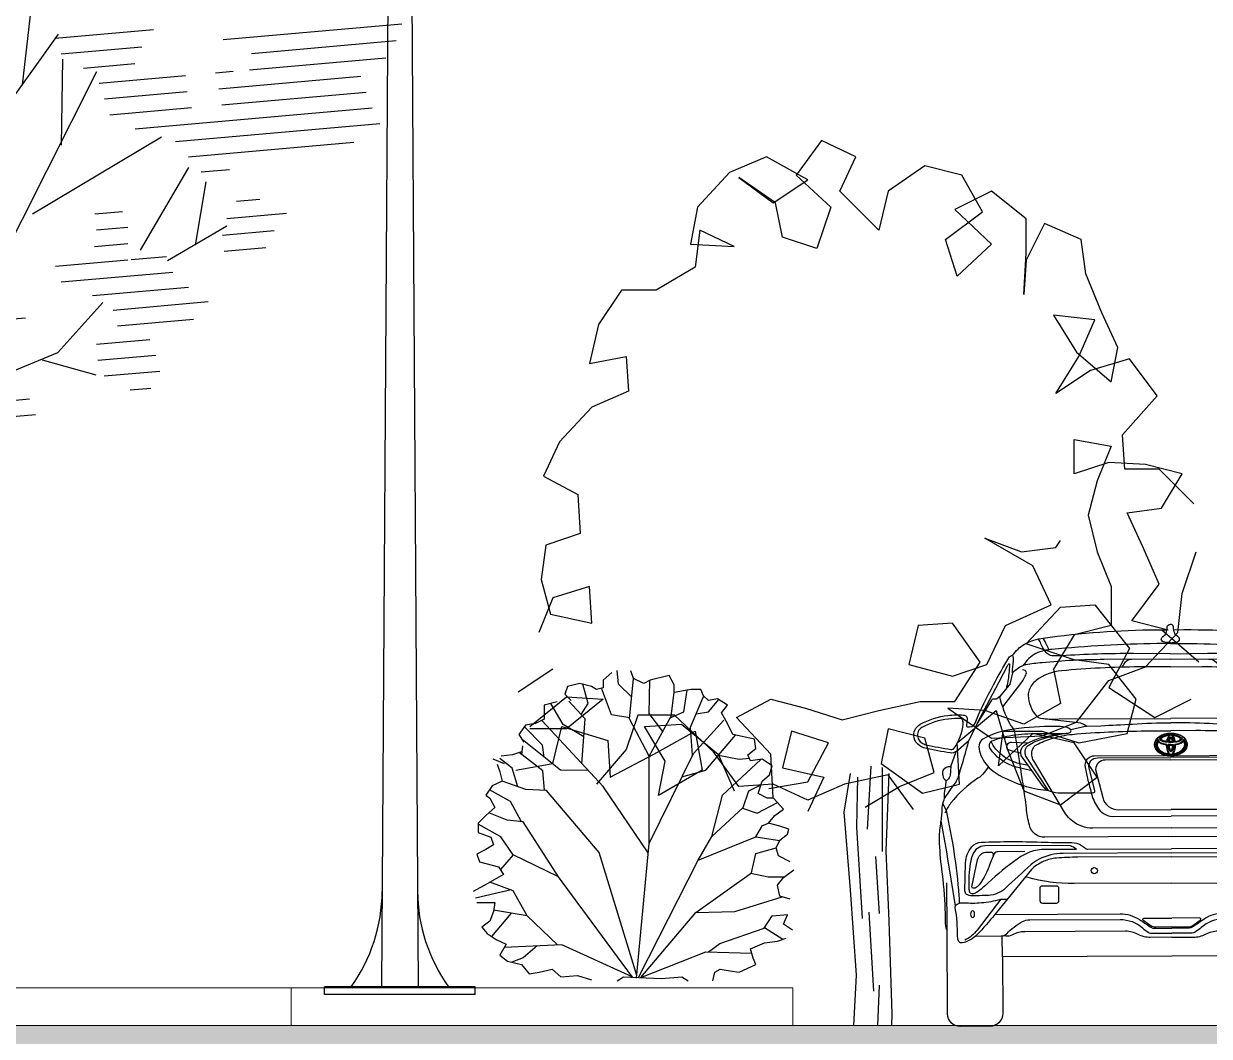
# Model space of a CAD drawing. Header units: millimetres. Extents: x 348 to 2201, y 118 to 1049.
# Drawn here: x 2014.259 to 2018.985, y 316.901 to 320.939 of the extents above; entities that cross this region are included whole.
import ezdxf

# ---------------------------------------------------------------- set-up
doc = ezdxf.new("R2010")
doc.units = ezdxf.units.MM
doc.layers.add('contorno', color=250, linetype='Continuous')
doc.layers.add('trees', color=104, linetype='Continuous')
doc.layers.add('mur vue', color=7, linetype='Continuous', lineweight=13)

# ---------------------------------------------------------------- blocks, each defined once
blk = doc.blocks.new('Vista arvore')
at = {"layer": 'trees', "color": 49, "true_color": 0x594322}
for p, q in [((0.7424, 3.6015), (0.8117, 4.1977)), ((0.5824, 3.3788), (0.8865, 3.8027)), ((0.555, 2.6927), (1.0393, 3.6543)), ((0.7834, 3.086), (1.2974, 3.3931))]:
    blk.add_line(p, q, dxfattribs=at)
at = {"layer": 'trees', "color": 97, "true_color": 0x25742c}
for p, q in [((1.5429, 3.7815), (2.2557, 3.8444)), ((0.8729, 3.7874), (1.2654, 3.822)), ((0.8972, 3.7245), (1.2185, 3.7529)), ((1.6474, 3.6608), (2.1912, 3.7088)), ((1.513, 3.6489), (1.583, 3.6551)), ((1.0486, 3.6079), (1.3932, 3.6383)), ((1.5251, 3.585), (2.0921, 3.635)), ((1.5373, 3.5211), (2.1124, 3.5718)), ((1.0909, 3.4817), (1.4165, 3.5104)), ((1.1922, 3.4256), (2.1365, 3.509)), ((1.4049, 3.3144), (2.0635, 3.3726)), ((1.4555, 3.2539), (1.568, 3.2639)), ((0.4616, 2.3214), (0.7713, 2.3487)), ((0.5251, 2.262), (0.795, 2.2858))]:
    blk.add_line(p, q, dxfattribs=at)
at = {"layer": 'trees', "color": 99, "true_color": 0x1a511e}
for p, q in [((1.656, 3.7265), (2.2322, 3.7774)), ((0.9856, 3.6673), (1.1912, 3.6855)), ((1.3523, 3.3748), (2.1677, 3.4467)), ((1.5963, 3.1364), (1.6887, 3.1445)), ((1.0317, 3.0865), (1.1421, 3.0963)), ((1.5578, 3.068), (1.7952, 3.0889)), ((1.0374, 3.0221), (1.1623, 3.0331)), ((1.5406, 3.0015), (1.7467, 3.0197)), ((1.0301, 2.9564), (1.1629, 2.9682)), ((1.5465, 2.937), (1.7125, 2.9517)), ((0.875, 2.8778), (1.1635, 2.9032)), ((1.1757, 2.9043), (1.3166, 2.9167)), ((0.8972, 2.8147), (1.342, 2.854)), ((1.0225, 2.7608), (1.4042, 2.7945)), ((1.1042, 2.703), (1.4831, 2.7365)), ((-1.482, 2.4748), (0.7556, 2.6723)), ((1.1222, 2.6396), (1.4243, 2.6663)), ((1.0377, 2.5672), (1.25, 2.5859)), ((1.0433, 2.5027), (1.2739, 2.523)), ((1.0692, 2.44), (1.2904, 2.4595)), ((1.1719, 2.3841), (1.255, 2.3914))]:
    blk.add_line(p, q, dxfattribs=at)
at = {"layer": 'trees', "color": 47, "true_color": 0x8d6a35}
for p, q in [((0.8989, 3.3602), (0.9042, 3.7027)), ((1.213, 2.942), (1.4056, 3.2718)), ((1.433, 2.9614), (1.4751, 3.2136)), ((1.3209, 2.9005), (1.557, 3.0389)), ((0.8832, 2.5336), (1.0629, 2.7335)), ((0.6393, 2.4322), (0.8832, 2.5336)), ((0.8215, 2.5037), (1.0351, 2.4449))]:
    blk.add_line(p, q, dxfattribs=at)
at = {"layer": 'trees', "color": 84, "true_color": 0x2aaf18}
blk.add_line((1.0697, 3.5448), (1.3989, 3.5739), dxfattribs=at)
blk = doc.blocks.new('INluminação')
at = {"linetype": 'ByBlock'}
for p, q in [((0.2589, 4.9538), (0.2278, 0.0309)), ((0.3424, 4.9538), (0.3734, 0.0309)), ((0, 0), (0, 0.0309)), ((0.6012, 0.0309), (0, 0.0309)), ((0.6012, 0), (0, 0)), ((0.6012, 0), (0.6012, 0.0309))]:
    blk.add_line(p, q, dxfattribs=at)
for centre, start, end in [((-0.4277, 0.4152), 324.2632, 359.6317), ((1.0289, 0.4152), 180.3683, 215.7368)]:
    blk.add_arc(centre, 0.6579, start, end, dxfattribs=at)
blk = doc.blocks.new('t-1')
at = {"color": 0}
for points in [[(-17.2, -45.8), (-15.6, -44.4)], [(-16.4, -32.1), (-15, -34.8)], [(0, -44.7), (-10.2, -44.7)], [(-7.5, -46.9), (-10.2, -44.7)], [(-6.9, -32.9), (-9.8, -35.2)], [(0, -44.7), (10.2, -44.7)], [(6.9, -32.9), (9.8, -35.2)], [(7.5, -46.9), (10.2, -44.7)], [(16.4, -32.1), (15, -34.8)], [(17.2, -45.8), (15.6, -44.4)]]:
    blk.add_lwpolyline(points, dxfattribs=at)
for centre, radius, start, end in [((-40.5, -25.8), 9.96, 174.0295, 201.139), ((-0.2, -81.4), 76.6, 56.5137, 121.8537), ((-2.4, -73.3), 65.7, 93.5865, 121.7701), ((0.4, -17.9), 12.3, 91.8228, 124.2463), ((-0.4, -17.9), 12.3, 55.7537, 88.1772), ((2.4, -73.3), 65.7, 58.2299, 86.4135), ((40.5, -25.8), 9.96, 338.861, 5.9705), ((0, -70.2), 13, 240.0829, 299.9171)]:
    blk.add_arc(centre, radius, start, end, dxfattribs=at)
blk.add_ellipse((0, -44.7), major_axis=(-64.7, 0), ratio=0.69025, dxfattribs=at)
for centre, major_axis, ratio, start_param, end_param in [((0, -44.7), (58.2, 0), 0.684036, 2.616787, 6.807991), ((0, -44.7), (54.6, 0), 0.679783, 8.999413, 10.876174), ((0, -24.3), (-50.4, 0), 0.417931, 6.302002, 7.54017), ((0, -26.1), (-50.4, 0), 0.417931, 6.440848, 7.505009), ((0, -21.8), (-44.2, 0), 0.310977, 5.876955, 7.507062), ((0, -44.7), (0, 39.8), 0.432862, 1.599883, 2.754453), ((0, -44.7), (0, 39.8), 0.432862, 0.38714, 1.249954), ((0, -44.7), (0, 38.6), 0.402847, 7.845757, 11.003798), ((0, -44.7), (0, 38.6), 0.402847, 4.972412, 7.593958), ((0, -43.4), (0, 28.1), 0.363064, 7.898575, 10.95098), ((0, -43.4), (0, 28.1), 0.363064, 5.007946, 7.558424), ((0, -21.8), (-44.2, 0), 0.310977, 1.347953, 1.79364), ((0, -43.2), (0, 24.7), 0.308126, 8.004807, 10.844749), ((0, -26.1), (-50.4, 0), 0.417931, 7.704338, 8.003626), ((0, -43.2), (0, 24.7), 0.308126, 5.140053, 7.426318), ((0, -21.8), (-40, 0), 0.282166, 7.680241, 8.027722), ((0, -44.7), (0, 39.8), 0.432862, 5.033232, 5.896045), ((0, -44.7), (54.6, 0), 0.679783, 4.83179, 6.70855), ((0, -44.7), (0, 39.8), 0.432862, 3.528733, 4.683302), ((0, -21.8), (-44.2, 0), 0.310977, 1.917716, 3.45625), ((0, -24.3), (-50.4, 0), 0.417931, 8.167793, 9.405961), ((0, -21.8), (-40, 0), 0.282166, 8.275298, 9.816449), ((0, -26.1), (-50.4, 0), 0.417931, 8.202954, 9.267115)]:
    blk.add_ellipse(centre, major_axis=major_axis, ratio=ratio, start_param=start_param, end_param=end_param, dxfattribs=at)
at = {"color": 0, "extrusion": (0, 0, -1)}
blk.add_ellipse((0, -21.8), major_axis=(40, 0), ratio=0.282166, start_param=8.275298, end_param=9.816449, dxfattribs=at)
blk = doc.blocks.new('Toyota ch-r_back_dwgmodels.com')
at = {"color": 0}
for points in [[(441.1, 274.2), (0, 274.2), (0, 274.2), (0, 274.2), (-670.5, 274.2), (-670.5, 50, -0.414214), (-720.5, 0), (-838.5, 0, -0.414214), (-888.5, 50), (-888.5, 380.4, -0.102474), (-895.4, 417.7, 0.013685), (-895.5, 462.7, 0.024051), (-908.3, 622.4, -0.0272), (-916.8, 738.9, -0.0483), (-911.9, 801.4, 0.011425), (-908, 827.1, 0.030208), (-906.2, 853.9, -0.089596), (-898.2, 896.3, 0.111855), (-896.4, 908.3, -0.083761), (-893.8, 938.4, 0.054112), (-889.8, 966, 0.21598), (-894.1, 976.6, -0.142816), (-900.5, 987.6, -0.090846), (-901.8, 1007.6, -0.227033), (-890.9, 1024.9, -0.148416), (-876.7, 1028.8), (-871.1, 1028.6), (-849.5, 1087.9, -0.202001), (-871.9, 1082.2, -0.02169), (-972, 1101.4, -0.090111), (-993.4, 1110.8, -0.191692), (-1015.3, 1142.8, -0.335751), (-990.9, 1196.4, -0.095704), (-881.2, 1230.9, -0.049343), (-819.3, 1231.8, -0.429644), (-804.6, 1213.6), (-807.5, 1192.6, 0.520441), (-805.4, 1185.8, 0.386175), (-774.2, 1200, -0.023413), (-700.2, 1351.4, -0.012136), (-638.9, 1457.1, -0.180919), (-624.5, 1468.4, 0.168829), (-618.9, 1472.6, -0.071234), (-596.2, 1497.5, -0.104865), (-539.8, 1526.9, -0.033459), (-503.2, 1534.5, -0.034486), (-53.6, 1565.5), (-14, 1565.5)], [(0, 1514.1), (0, 1514.1, -0.057724), (-28.5, 1517.4, -0.53508), (-34.3, 1533.1, -0.09646), (-23, 1543.7, 0.18714), (-17.4, 1551.2, 0.033268), (-12.1, 1576.9, -0.411502), (0, 1586.2, -4.829672)], [(0, 1514.1), (0, 1514.1, 0.057724), (28.5, 1517.4, 0.53508), (34.3, 1533.1, 0.09646), (23, 1543.7, -0.18714), (17.4, 1551.2, -0.033268), (12.1, 1576.9, 0.411502), (0, 1586.2, 4.829672)], [(14, 1565.5), (53.6, 1565.5, -0.034486), (503.2, 1534.5, -0.033459), (539.8, 1526.9, -0.104865), (596.2, 1497.5, -0.071234), (618.9, 1472.6, 0.168829), (624.5, 1468.4, -0.180919), (638.9, 1457.1, -0.012136), (700.2, 1351.4, -0.023413), (774.2, 1200, 0.386175), (805.4, 1185.8, 0.520441), (807.5, 1192.6), (804.6, 1213.6, -0.429644), (819.3, 1231.8, -0.049343), (881.2, 1230.9, -0.095704), (990.9, 1196.4, -0.335751), (1015.3, 1142.8, -0.191692), (993.4, 1110.8, -0.090111), (972, 1101.4, -0.02169), (871.9, 1082.2, -0.202001), (849.5, 1087.9), (871.1, 1028.6), (876.7, 1028.8, -0.148416), (890.9, 1024.9, -0.227033), (901.8, 1007.6, -0.090846), (900.5, 987.6, -0.142816), (894.1, 976.6, 0.21598), (889.8, 966, 0.054112), (893.8, 938.4, -0.083761), (896.4, 908.3, 0.111855), (898.2, 896.3, -0.089596), (906.2, 853.9, 0.030208), (908, 827.1, 0.011425), (911.9, 801.4, -0.0483), (916.8, 738.9, -0.0272), (908.3, 622.4, 0.024051), (895.5, 462.7, 0.013685), (895.4, 417.7, -0.102474), (888.5, 380.4), (888.5, 50, -0.414214), (838.5, 0), (720.5, 0, -0.414214), (670.5, 50), (670.5, 274.2), (571.7, 274.2)], [(0, 1511.1), (-53.6, 1510.6, 0.020313), (-469.1, 1489.9, 0.017514), (-490.8, 1487.2, 0.060595), (-523.9, 1477.6, 0.143948), (-577, 1433.9, -0.113212), (-585.6, 1425.9, 0.043357), (-625.2, 1398.3)], [(0, 1469.8), (-146.1, 1471.5, 0.019115), (-430.8, 1464.1, -0.044065), (-469.2, 1465, -0.176369), (-487.5, 1474.1, -0.097222), (-511.8, 1512.3, 0.051914), (-521.6, 1531.3, 7.70524)], [(-480, 1488.7), (-488.9, 1507.4, 0.022337), (-503.2, 1534.5, 1.716301)], [(0, 1469.8), (146.1, 1471.5, -0.019115), (430.8, 1464.1, 0.044065), (469.2, 1465, 0.176369), (487.5, 1474.1, 0.097222), (511.8, 1512.3, -0.051914), (521.6, 1531.3, -7.70524)], [(0, 1511.1), (53.6, 1510.6, -0.020313), (469.1, 1489.9, -0.017514), (490.8, 1487.2, -0.060595), (523.9, 1477.6, -0.143948), (577, 1433.9, 0.113212), (585.6, 1425.9, -0.043357), (625.2, 1398.3)], [(480, 1488.7), (488.9, 1507.4, -0.022337), (503.2, 1534.5, -1.716301)], [(-625.2, 1398.3), (-625.2, 1398.3, -0.082793), (-625.2, 1398.3, -0.030268), (-620.7, 1444.1, 0.128298), (-624.5, 1468.4, 4.807316)], [(625.2, 1398.3), (625.2, 1398.3, 0.082793), (625.2, 1398.3, 0.030268), (620.7, 1444.1, -0.128298), (624.5, 1468.4, -4.807316)], [(-765, 1200.3), (-677.8, 1362.7), (-643.3, 1428.3, -0.10857), (-638.9, 1433.5, -0.640649), (-636.5, 1432.3, -0.01119), (-639.4, 1394.7, -0.041627), (-650.3, 1335.4, -0.764993)], [(-664.5, 1263.5), (-592.6, 1355.4, 0.074419), (-570.6, 1394.3, 0.362458), (-574.8, 1406.5, 0.150677), (-584.8, 1409, -0.071555)], [(0, 1448.5), (-262.3, 1448.5, 0.022462), (-507.8, 1437.5, 0.01668), (-572.7, 1429.4, 0.053857), (-585.6, 1425.9, 4.059231)], [(0, 1418.7), (0, 1418.7), (-124.4, 1418.7, 0.022257), (-431.1, 1405.1, 0.137959), (-531.6, 1366.9, 0.141001), (-559, 1331, 0.100445), (-563, 1308.4, 0.163547), (-534.1, 1229.7, 0.185156), (-514.7, 1218.4, 0.055537), (-441.9, 1214.6), (0, 1214.6)], [(-152.2, 1448.5), (-164.2, 1446.7, 0.183637), (-184.1, 1431, -0.027959), (-192.6, 1418, 0.40818)], [(0, 1448.5), (262.3, 1448.5, -0.022462), (507.8, 1437.5, -0.01668), (572.7, 1429.4, -0.053857), (585.6, 1425.9, -4.059231)], [(0, 1418.7), (0, 1418.7), (124.4, 1418.7, -0.022257), (431.1, 1405.1, -0.137959), (531.6, 1366.9, -0.141001), (559, 1331, -0.100445), (563, 1308.4, -0.163547), (534.1, 1229.7, -0.185156), (514.7, 1218.4, -0.055537), (441.9, 1214.6), (0, 1214.6)], [(152.2, 1448.5), (164.2, 1446.7, -0.183637), (184.1, 1431, 0.027959), (192.6, 1418, -0.40818)], [(664.5, 1263.5), (592.6, 1355.4, -0.074419), (570.6, 1394.3, -0.362458), (574.8, 1406.5, -0.150677), (584.8, 1409, 0.071555)], [(765, 1200.3), (677.8, 1362.7), (643.3, 1428.3, 0.10857), (638.9, 1433.5, 0.640649), (636.5, 1432.3, 0.01119), (639.4, 1394.7, 0.041627), (650.3, 1335.4, 0.764993)], [(-676.1, 1304.9), (-687, 1295, -0.27772), (-693.2, 1293.7, 0.174255), (-703.7, 1293.7, 0.176963), (-707.9, 1290.2), (-739.4, 1241.1), (-765, 1200.3)], [(0, 746.8), (-500.5, 746.8, -0.347315), (-561.4, 794.9, -0.032533), (-572.9, 862.4, 0.010444), (-584.1, 951.8, 0.004559), (-585.1, 958.5, -0.003387), (-587.1, 971, 0.001211), (-616.7, 1163.4, 0.143847), (-624.4, 1179.8, -0.061586), (-636.4, 1197.2, -0.063511), (-676.1, 1304.9, 2.617598)], [(0, 746.8), (500.5, 746.8, 0.347315), (561.4, 794.9, 0.032533), (572.9, 862.4, -0.010444), (584.1, 951.8, -0.004559), (585.1, 958.5, 0.003387), (587.1, 971, -0.001211), (616.7, 1163.4, -0.143847), (624.4, 1179.8, 0.061586), (636.4, 1197.2, 0.063511), (676.1, 1304.9, -2.617598)], [(676.1, 1304.9), (687, 1295, 0.27772), (693.2, 1293.7, -0.174255), (703.7, 1293.7, -0.176963), (707.9, 1290.2), (739.4, 1241.1), (765, 1200.3)], [(-549.4, 1010), (-599.9, 1021.8, -0.034673), (-624.6, 1028.8, -0.155395), (-713.9, 1097.2, -0.489996), (-703.3, 1131.1, -0.059965), (-615, 1152.4, -0.030897), (-515, 1157.9), (-428.9, 1157.4, 0.073621), (-399.4, 1160.4, 0.540013), (-395.9, 1170.7, 0.193534), (-416.1, 1182.4, 0.045057), (-458.3, 1184.8, 0.037961), (-621, 1175.2, 0.028891), (-621, 1175.2, 0.103161), (-743.1, 1136.4, 0.215532), (-758.1, 1113.9, 0.12873), (-754.9, 1080.2, 0.061591), (-737.3, 1045.6, 0.121255), (-679.3, 993.2, 0.041346), (-584.1, 951.8, 0.061957), (-493, 932.9, -0.071556), (-478, 929.5, 0.091809), (-436, 921.7), (-316.3, 921.7)], [(-514.7, 1218.4), (-365.8, 1200.1, -0.146243), (-332, 1185.3), (-277, 1187.2, 0.005763), (-151.3, 1193.1, -0.015258), (0, 1197.2, -663.357857)], [(514.7, 1218.4), (365.8, 1200.1, 0.146243), (332, 1185.3), (277, 1187.2, -0.005763), (151.3, 1193.1, 0.015258), (0, 1197.2, 663.357857)], [(549.4, 1010), (599.9, 1021.8, 0.034673), (624.6, 1028.8, 0.155395), (713.9, 1097.2, 0.489996), (703.3, 1131.1, 0.059965), (615, 1152.4, 0.030897), (515, 1157.9), (428.9, 1157.4, -0.073621), (399.4, 1160.4, -0.540013), (395.9, 1170.7, -0.193534), (416.1, 1182.4, -0.045057), (458.3, 1184.8, -0.037961), (621, 1175.2, -0.028891), (621, 1175.2, -0.103161), (743.1, 1136.4, -0.215532), (758.1, 1113.9, -0.12873), (754.9, 1080.2, -0.061591), (737.3, 1045.6, -0.121255), (679.3, 993.2, -0.041346), (584.1, 951.8, -0.061957), (493, 932.9, 0.071556), (478, 929.5, -0.091809), (436, 921.7), (316.3, 921.7)], [(-896.6, 902.2), (-858.6, 955.4, 0.082311), (-836.8, 999.8, 0.00358), (-798.4, 1130.5, 0.942361)], [(-563.5, 1030.5), (-596.3, 1038.1, -0.034921), (-618.9, 1044.6, -0.155395), (-700.1, 1106.8, -0.094176), (-710, 1127.2)], [(-493, 932.9), (-510.5, 953.6), (-566, 1034.1), (-587.2, 1062.2, -0.299121), (-589.7, 1099.7, -0.138174), (-573.3, 1115.9, -0.069552), (-501.8, 1143.4, -0.031368), (-417.9, 1157.5, -7.016006)], [(-485.4, 931.7), (-569.1, 1060.2, -0.096983), (-576.2, 1077.6, -0.279022), (-564.3, 1109.8, -0.076645), (-537.3, 1125.3, -0.043117), (-431.2, 1156, -0.043117)], [(0, 781.7), (0, 781.7), (-310.5, 781.7, -0.175688), (-392.1, 811.3, -0.069718), (-417.6, 839.5), (-542.8, 1049.1, -0.236304), (-546.3, 1096.4, -0.176904), (-531.5, 1112.6, -0.044379), (-471.1, 1137.6, -0.055261), (-390.5, 1153.3, -0.020072), (-99.2, 1165.6), (0, 1165.6)], [(0, 781.7), (0, 781.7), (310.5, 781.7, 0.175688), (392.1, 811.3, 0.069718), (417.6, 839.5), (542.8, 1049.1, 0.236304), (546.3, 1096.4, 0.176904), (531.5, 1112.6, 0.044379), (471.1, 1137.6, 0.055261), (390.5, 1153.3, 0.020072), (99.2, 1165.6), (0, 1165.6)], [(493, 932.9), (510.5, 953.6), (566, 1034.1), (587.2, 1062.2, 0.299121), (589.7, 1099.7, 0.138174), (573.3, 1115.9, 0.069552), (501.8, 1143.4, 0.031368), (417.9, 1157.5, 7.016006)], [(485.4, 931.7), (569.1, 1060.2, 0.096983), (576.2, 1077.6, 0.279022), (564.3, 1109.8, 0.076645), (537.3, 1125.3, 0.043117), (431.2, 1156, 0.043117)], [(563.5, 1030.5), (596.3, 1038.1, 0.034921), (618.9, 1044.6, 0.155395), (700.1, 1106.8, 0.094176), (710, 1127.2)], [(896.6, 902.2), (858.6, 955.4, -0.082311), (836.8, 999.8, -0.00358), (798.4, 1130.5, -0.942361)], [(-566.2, 1119.8), (-630.2, 1122.5, 0.296134), (-649, 1111.4, 0.303856), (-647.3, 1097.9, 0.14084), (-639.3, 1092.8, 0.01543), (-594, 1080.6, -3.910626)], [(566.2, 1119.8), (630.2, 1122.5, -0.296134), (649, 1111.4, -0.303856), (647.3, 1097.9, -0.14084), (639.3, 1092.8, -0.01543), (594, 1080.6, 3.910626)], [(0, 1067), (0, 1067), (-304, 1067, 0.477665), (-340, 1022.5, 0.00941), (-316.3, 921.7, 0.077109), (-291.9, 864.5, 0.228003), (-234.3, 827.9), (0, 827.9)], [(-316.3, 921.7), (-306.4, 922.7, 0.513782), (-301.7, 930.8), (-323.6, 1019.5, -0.499884), (-290.6, 1059.8), (0, 1059.8)], [(0, 1050.8), (-260.2, 1050.8, 0.407306), (-298.2, 1013.7), (-270.8, 903, 0.34289), (-208.2, 853.7), (0, 853.7)], [(0, 1067), (0, 1067), (304, 1067, -0.477665), (340, 1022.5, -0.00941), (316.3, 921.7, -0.077109), (291.9, 864.5, -0.228003), (234.3, 827.9), (0, 827.9)], [(316.3, 921.7), (306.4, 922.7, -0.513782), (301.7, 930.8), (323.6, 1019.5, 0.499884), (290.6, 1059.8), (0, 1059.8)], [(0, 1050.8), (260.2, 1050.8, -0.407306), (298.2, 1013.7), (270.8, 903, -0.34289), (208.2, 853.7), (0, 853.7)], [(-722.3, 1026.7), (-739.1, 1004.2, -0.089619), (-763.5, 981.5, 0.081774), (-871, 884.6, 0.070747), (-894.7, 844.5, -0.316193)], [(-871.1, 1028.6), (-871.7, 1013.2, -0.020521), (-872.8, 999.3, -0.118329), (-880.2, 979.6, -0.170608), (-890.8, 971.8, 6.590327)], [(722.3, 1026.7), (739.1, 1004.2, 0.089619), (763.5, 981.5, -0.081774), (871, 884.6, -0.070747), (894.7, 844.5, 0.316193)], [(871.1, 1028.6), (871.7, 1013.2, 0.020521), (872.8, 999.3, 0.118329), (880.2, 979.6, 0.170608), (890.8, 971.8, -6.590327)], [(-902.6, 882.2), (-889.9, 855.1), (-889.9, 855.1, -0.014385), (-860.5, 692.3, -0.019904), (-841.2, 517.2, -0.035052), (-841.2, 485.4, -0.932271)], [(902.6, 882.2), (889.9, 855.1), (889.9, 855.1, 0.014385), (860.5, 692.3, 0.019904), (841.2, 517.2, 0.035052), (841.2, 485.4, 0.932271)], [(-854.5, 477.8), (-880.3, 639.4, 0.00442), (-909.8, 814.3, 2.726666)], [(854.5, 477.8), (880.3, 639.4, -0.00442), (909.8, 814.3, -2.726666)], [(0, 682.6), (-428.7, 682.6, 0.116472), (-523.5, 660.2, 0.066516), (-555.7, 638.4, 0.004448), (-657, 546.1, -0.177062), (-724.1, 518.1, -0.01696), (-796.1, 517.2, -0.162474), (-810.9, 522.5, -0.234412), (-817.3, 535.9), (-814.2, 646.8, -0.173466), (-789.6, 710.1, -0.2082), (-751.2, 728.5, -0.018928), (-515.4, 727.9, 0.012566), (-402.9, 726.1, -0.193976), (-336.5, 700.1, 0.262151), (-330, 698.5), (0, 698.5)], [(-737.6, 714.4, 0.294334), (-785.9, 679.7, 0.053286), (-795.5, 644.7, 0.04828), (-801.8, 547.5, 0.063805), (-799.2, 531.2, 0.159631), (-788.7, 524.7, 25.38049)], [(-375.7, 698.4), (-382.5, 703.6, 0.104152), (-405.1, 714.4), (-737.6, 714.4)], [(0, 682.6), (428.7, 682.6, -0.116472), (523.5, 660.2, -0.066516), (555.7, 638.4, -0.004448), (657, 546.1, 0.177062), (724.1, 518.1, 0.01696), (796.1, 517.2, 0.162474), (810.9, 522.5, 0.234412), (817.3, 535.9), (814.2, 646.8, 0.173466), (789.6, 710.1, 0.2082), (751.2, 728.5, 0.018928), (515.4, 727.9, -0.012566), (402.9, 726.1, 0.193976), (336.5, 700.1, -0.262151), (330, 698.5), (0, 698.5)], [(375.7, 698.4), (382.5, 703.6, -0.104152), (405.1, 714.4), (737.6, 714.4)], [(737.6, 714.4, -0.294334), (785.9, 679.7, -0.053286), (795.5, 644.7, -0.04828), (801.8, 547.5, -0.063805), (799.2, 531.2, -0.159631), (788.7, 524.7, -25.38049)], [(0, 667.1), (-370, 667.1, 0.019149), (-454.2, 663.9, 0.078576), (-505.2, 651.8, 0.050528), (-533.2, 636.7, 0.055841), (-553.5, 619.5), (-699.5, 442.6, -0.018068), (-770, 363, -0.154521), (-829.7, 330.3, -0.337321), (-842.7, 336.7, -0.119242), (-847.2, 355.9, 0.042743), (-855.8, 469.3, -0.32526), (-848.5, 483.9, -0.139413), (-820.9, 489.4, 0.039932), (-752.2, 489.4, 0.044858), (-676.2, 502.4, -13.264661)], [(-579.9, 690.5), (-686.6, 690.5, 0.276018), (-700.5, 682.2, 0.042269), (-716.4, 645.5, -0.078847), (-761.4, 559.5, -0.144934), (-777.4, 547.4, -0.181917), (-787, 547.5, -0.311512), (-789.7, 551.5), (-766.9, 658.3, -0.196801), (-749.3, 684.1, -0.164131), (-730.1, 689.1), (-710.8, 689.1, -0.335057), (-705.9, 685.4, -0.161589), (-706.3, 675.4, -0.293076)], [(-375.7, 698.4), (-505.2, 698.4, 0.107113), (-569.2, 684.6, 0.047853), (-610.4, 660.8, 0.032683), (-724.7, 567.8, -0.031975), (-771.1, 529.8, -0.170679), (-788.7, 524.7, 5.669223)], [(0, 667.1), (370, 667.1, -0.019149), (454.2, 663.9, -0.078576), (505.2, 651.8, -0.050528), (533.2, 636.7, -0.055841), (553.5, 619.5), (699.5, 442.6, 0.018068), (770, 363, 0.154521), (829.7, 330.3, 0.337321), (842.7, 336.7, 0.119242), (847.2, 355.9, -0.042743), (855.8, 469.3, 0.32526), (848.5, 483.9, 0.139413), (820.9, 489.4, -0.039932), (752.2, 489.4, -0.044858), (676.2, 502.4, 13.264661)], [(375.7, 698.4), (505.2, 698.4, -0.107113), (569.2, 684.6, -0.047853), (610.4, 660.8, -0.032683), (724.7, 567.8, 0.031975), (771.1, 529.8, 0.170679), (788.7, 524.7, -5.669223)], [(579.9, 690.5), (686.6, 690.5, -0.276018), (700.5, 682.2, -0.042269), (716.4, 645.5, 0.078847), (761.4, 559.5, 0.144934), (777.4, 547.4, 0.181917), (787, 547.5, 0.311512), (789.7, 551.5), (766.9, 658.3, 0.196801), (749.3, 684.1, 0.164131), (730.1, 689.1), (710.8, 689.1, 0.335057), (705.9, 685.4, 0.161589), (706.3, 675.4, 0.293076)], [(0, 562.9), (0, 562.9), (-385.8, 562.9, -0.070062), (-571.9, 589.2, 0.78172)], [(0, 562.9), (0, 562.9), (385.8, 562.9, 0.070062), (571.9, 589.2, -0.78172)], [(-511.4, 553.7, 0.414214), (-521.4, 543.7), (-521.4, 496.2, 0.414214), (-511.4, 486.2), (-455.7, 486.2, 0.414214), (-445.7, 496.2), (-445.7, 543.7)], [(-445.7, 543.7, 0.414214), (-455.7, 553.7), (-511.4, 553.7)], [(445.7, 543.7, -0.414214), (455.7, 553.7), (511.4, 553.7)], [(511.4, 553.7, -0.414214), (521.4, 543.7), (521.4, 496.2, -0.414214), (511.4, 486.2), (455.7, 486.2, -0.414214), (445.7, 496.2), (445.7, 543.7)], [(-676.2, 502.4), (-769.4, 381, -0.124932), (-819, 341.9, -0.21265)], [(676.2, 502.4), (769.4, 381, 0.124932), (819, 341.9, 0.21265)], [(-699.5, 442.6), (-204.4, 442.6, -0.146164), (-127.7, 419.6, -0.012302), (-86, 390.8, 0.188734), (-62.3, 384.6), (0, 384.6)], [(0, 389.6), (-62.6, 389.6, -0.191263), (-83.1, 394.9, 0.008637), (-112.3, 415.4, -0.739268), (-109.5, 424.6), (0, 424.6)], [(699.5, 442.6), (204.4, 442.6, 0.146164), (127.7, 419.6, 0.012302), (86, 390.8, -0.188734), (62.3, 384.6), (0, 384.6)], [(0, 389.6), (62.6, 389.6, 0.191263), (83.1, 394.9, -0.008637), (112.3, 415.4, 0.739268), (109.5, 424.6), (0, 424.6)], [(-775.7, 357.5), (-775.7, 357.5), (-673.3, 357.5, 0.202783), (-652.9, 366.1, -0.074224), (-590.7, 413.6, -0.143912), (-561.4, 420.1), (-204.4, 420.1, -0.184513), (-115.7, 386.2, 0.039147), (-93.5, 369.3, 0.16111), (-75.8, 364.7), (0, 364.7)], [(775.7, 357.5), (775.7, 357.5), (673.3, 357.5, -0.202783), (652.9, 366.1, 0.074224), (590.7, 413.6, 0.143912), (561.4, 420.1), (204.4, 420.1, 0.184513), (115.7, 386.2, -0.039147), (93.5, 369.3, -0.16111), (75.8, 364.7), (0, 364.7)], [(0, 348.5), (0, 348.5), (-85.4, 348.5, -0.121394), (-133.3, 360.3, 0.109759), (-182.6, 373.6), (-581.2, 373.6, 0.125149), (-630.5, 361.1, -0.15182), (-656.3, 355.9), (-673.3, 357.5)], [(0, 348.5), (0, 348.5), (85.4, 348.5, 0.121394), (133.3, 360.3, -0.109759), (182.6, 373.6), (581.2, 373.6, -0.125149), (630.5, 361.1, 0.15182), (656.3, 355.9), (673.3, 357.5)]]:
    blk.add_lwpolyline(points, format="xyb", dxfattribs=at)
for points in [[(-625.2, 1398.3), (-635.1, 1353.3), (-676.1, 1304.9)], [(625.2, 1398.3), (635.1, 1353.3), (676.1, 1304.9)], [(-765, 1200.3), (-798.4, 1130.5)], [(-332, 1185.3), (-395.9, 1170.7)], [(332, 1185.3), (395.9, 1170.7)], [(765, 1200.3), (798.4, 1130.5)], [(-849.5, 1087.9), (-798.4, 1130.5)], [(849.5, 1087.9), (798.4, 1130.5)], [(-888.5, 380.4), (-888.5, 568.9)], [(888.5, 380.4), (888.5, 568.9)], [(-676.2, 502.4), (-650.1, 502.4)], [(676.2, 502.4), (650.1, 502.4)], [(-670.5, 274.2), (-670.5, 357.2)], [(478.8, 333.7), (478.8, 294.4)], [(533.9, 333.7), (533.9, 294.4)], [(670.5, 274.2), (670.5, 357.2)]]:
    blk.add_lwpolyline(points, dxfattribs=at)
for points in [[(-858.3, 1099.4, 0.139771), (-821.4, 1197, 0.091692), (-822.6, 1211.1, 0.294582), (-830.3, 1218.1, 0.041078), (-879.5, 1216.5, 0.095704), (-984, 1183.7, 0.335751), (-1001.2, 1146, 0.191692), (-985.4, 1122.8, 0.090111), (-968.7, 1115.5, 0.02169), (-869.8, 1096.4, 0.202001), (-858.3, 1099.4)], [(858.3, 1099.4, -0.139771), (821.4, 1197, -0.091692), (822.6, 1211.1, -0.294582), (830.3, 1218.1, -0.041078), (879.5, 1216.5, -0.095704), (984, 1183.7, -0.335751), (1001.2, 1146, -0.191692), (985.4, 1122.8, -0.090111), (968.7, 1115.5, -0.02169), (869.8, 1096.4, -0.202001), (858.3, 1099.4)]]:
    blk.add_lwpolyline(points, format="xyb", close=True, dxfattribs=at)
for centre in [(-305.5, 614), (305.5, 614)]:
    blk.add_circle(centre, 12.5, dxfattribs=at)
at = {"color": 0, "extrusion": (0, 0, -1)}
blk.add_ellipse((-787.5, 443.9), major_axis=(0, 13), ratio=0.611321, dxfattribs=at)
at = {"color": 0}
for centre, major_axis, ratio in [((787.5, 443.9), (0, 13), 0.611321), ((506.4, 316.5), (118.3, 0), 0.429268), ((506.4, 294.4), (-27.5, 0), 0.542075)]:
    blk.add_ellipse(centre, major_axis=major_axis, ratio=ratio, dxfattribs=at)
blk.add_ellipse((506.4, 333.7), major_axis=(-27.5, 0), ratio=0.542075, start_param=3.141593, end_param=6.283185, dxfattribs=at)
blk.add_blockref('t-1', (0, 1155.5), dxfattribs=at)
at = {"color": 0, "xscale": -1}
blk.add_blockref('t-1', (0, 1155.5), dxfattribs=at)

msp = doc.modelspace()

# ---------------------------------------------------------------- hatches: boundary and pattern name
at = {"layer": 'mur vue', "true_color": 0x3c2c25}
h = msp.add_hatch(dxfattribs=at)
h.set_pattern_fill('EARTH', color=29, scale=0.1, angle=18.0374)
h.set_pattern_definition([(3e-15, (1111.7737, 337.71354), (0.635, 0.635), [0.635, -0.635]), (3e-15, (1111.7737, 337.95166), (0.635, 0.635), [0.635, -0.635]), (3e-15, (1111.7737, 338.1898), (0.635, 0.635), [0.635, -0.635]), (90, (1111.8531, 338.26916), (-0.635, 0.635), [0.635, -0.635]), (90, (1112.0912, 338.26916), (-0.635, 0.635), [0.635, -0.635]), (90, (1112.3293, 338.26916), (-0.635, 0.635), [0.635, -0.635])])
h.paths.add_polyline_path([(2043.7021, 316.944), (2001.1192, 316.944), (2001.1192, 313.4964), (2043.7021, 313.4964)])

# ---------------------------------------------------------------- linework, layer by layer
at = {"layer": 'mur vue'}
for p, q in [((2015.3251, 317.094), (2015.3251, 316.944)), ((2017.3251, 317.094), (2017.3251, 316.944)), ((2043.7021, 316.944), (2001.1192, 316.944))]:
    msp.add_line(p, q, dxfattribs=at)
msp.add_lwpolyline([(2020.3251, 317.094), (2043.7021, 317.094), (2043.7021, 313.4964), (2001.1192, 313.4964), (2001.1192, 317.094), (2017.3251, 317.094)], dxfattribs=at)
msp.add_lwpolyline([(2001.1192, 316.944), (2043.7021, 316.944), (2043.7021, 313.4964), (2001.1192, 313.4964)], close=True, dxfattribs=at)
at = {"layer": 'trees', "color": 84, "true_color": 0x2aaf18}
for p, q in [((2017.4393, 320.473), (2017.3383, 320.3353)), ((2017.576, 320.4084), (2017.4393, 320.473)), ((2017.2194, 320.4084), (2017.0726, 320.3447)), ((2017.3841, 320.3166), (2017.2194, 320.4084)), ((2017.5123, 320.2708), (2017.576, 320.4084)), ((2017.8511, 320.3719), (2017.7042, 320.2708)), ((2017.998, 320.3353), (2017.8511, 320.3719)), ((2017.0726, 320.3447), (2016.9444, 320.207)), ((2017.1091, 320.326), (2017.2466, 320.2249)), ((2017.2559, 320.2249), (2017.1091, 320.326)), ((2017.3383, 320.3353), (2017.4758, 320.207)), ((2018.0803, 320.1883), (2017.998, 320.3353)), ((2017.2466, 320.2249), (2017.3841, 320.3166)), ((2017.2831, 320.0881), (2017.2559, 320.2249)), ((2017.6677, 320.1153), (2017.5123, 320.2708)), ((2017.7042, 320.2708), (2017.6677, 320.1153)), ((2018.1169, 320.2708), (2017.97, 320.1977)), ((2018.2544, 320.1612), (2018.1169, 320.2708)), ((2016.9444, 320.207), (2016.9172, 320.0601)), ((2017.4758, 320.207), (2017.4207, 320.0422)), ((2017.9335, 320.0787), (2018.0803, 320.1883)), ((2017.97, 320.1977), (2018.1169, 320.0601)), ((2018.2544, 320.0235), (2018.2544, 320.1612)), ((2018.3274, 320.1425), (2018.2544, 319.9963)), ((2016.9537, 320.1153), (2016.935, 319.9683)), ((2017.0912, 320.0507), (2016.9537, 320.1153)), ((2017.4207, 320.0422), (2017.2831, 320.0881)), ((2016.9172, 320.0601), (2017.0912, 320.0507)), ((2017.9793, 319.9318), (2017.9335, 320.0787)), ((2018.1169, 320.0601), (2017.9793, 319.9318)), ((2018.4921, 319.9411), (2018.4743, 320.0787)), ((2016.935, 319.9683), (2016.7796, 319.8765)), ((2016.6421, 319.8765), (2016.5504, 319.7398)), ((2016.7796, 319.8765), (2016.6421, 319.8765)), ((2018.3639, 319.7763), (2018.4556, 319.6293)), ((2016.5504, 319.7398), (2016.5139, 319.5834)), ((2016.5139, 319.5834), (2016.6608, 319.6115)), ((2016.6608, 319.6115), (2016.6701, 319.4738)), ((2018.3733, 319.4645), (2018.465, 319.6115)), ((2016.6701, 319.4738), (2016.5232, 319.4093)), ((2016.5232, 319.4093), (2016.395, 319.2716)), ((2016.395, 319.2716), (2016.3305, 319.1349)), ((2016.3305, 319.1349), (2016.4681, 319.0609)), ((2016.4681, 319.0609), (2016.4774, 318.9055)), ((2018.5015, 318.9785), (2018.538, 318.8324)), ((2016.4774, 318.9055), (2016.3399, 318.8596)), ((2016.3399, 318.8596), (2016.322, 318.722)), ((2018.3733, 318.8502), (2018.3911, 318.8783)), ((2018.538, 318.8324), (2018.5932, 318.6948)), ((2018.785, 318.7041), (2018.7214, 318.8502)), ((2016.322, 318.722), (2016.3585, 318.5843)), ((2016.5139, 318.6948), (2016.3679, 318.6489)), ((2016.5232, 318.5478), (2016.5139, 318.6948)), ((2018.5932, 318.6948), (2018.5932, 318.5384)), ((2018.8589, 318.5113), (2018.8767, 318.6667)), ((2016.3679, 318.6489), (2016.3127, 318.5113)), ((2018.3911, 318.6124), (2018.5286, 318.6217)), ((2018.5286, 318.6217), (2018.6662, 318.4475)), ((2016.3585, 318.5843), (2016.5232, 318.5478)), ((2018.2544, 318.4654), (2018.3911, 318.6124)), ((2018.0982, 318.383), (2018.172, 318.5384)), ((2018.5932, 318.5384), (2018.4463, 318.5019)), ((2018.4463, 318.4017), (2018.2544, 318.4654)), ((2018.5838, 318.383), (2018.4463, 318.4017)), ((2016.3679, 318.3651), (2016.2303, 318.2734)), ((2016.603, 318.3513), (2016.5681, 318.3211)), ((2016.6894, 318.3268), (2016.6794, 318.3579)), ((2016.8315, 318.3391), (2016.7558, 318.3211)), ((2016.8516, 318.3022), (2016.8315, 318.3391)), ((2016.426, 318.2957), (2016.4153, 318.2646)), ((2016.4763, 318.308), (2016.426, 318.2957)), ((2016.5681, 318.2899), (2016.5426, 318.2834)), ((2016.5681, 318.3211), (2016.5681, 318.2899)), ((2016.7303, 318.308), (2016.6894, 318.3268)), ((2016.7558, 318.3211), (2016.7303, 318.308)), ((2016.2762, 318.1357), (2016.4222, 318.2547)), ((2016.4153, 318.2646), (2016.4408, 318.24)), ((2016.4222, 318.2547), (2016.5691, 318.2453)), ((2016.5691, 318.2453), (2016.4222, 318.1264)), ((2016.918, 318.2834), (2016.8516, 318.2711)), ((2016.9582, 318.2834), (2016.918, 318.2834)), ((2016.9689, 318.2588), (2016.9582, 318.2834)), ((2016.989, 318.24), (2016.9689, 318.2588)), ((2017.0246, 318.2466), (2016.989, 318.24)), ((2017.0648, 318.2212), (2017.0246, 318.2466)), ((2016.3851, 318.2343), (2016.3342, 318.2212)), ((2016.3342, 318.2212), (2016.3342, 318.1778)), ((2017.04, 318.1909), (2017.0648, 318.2212)), ((2016.7066, 318.1816), (2016.6608, 318.044)), ((2016.8527, 318.1816), (2016.7066, 318.1816)), ((2016.7338, 318.1357), (2016.8807, 318.1451)), ((2017.0089, 318.0346), (2016.8527, 318.1816)), ((2016.8807, 318.1451), (2017.0267, 318.0253)), ((2017.2373, 318.0253), (2017.1006, 318.1723)), ((2016.4222, 318.1264), (2016.2762, 318.1264)), ((2016.3679, 317.9888), (2016.4044, 318.1357)), ((2016.4044, 318.1357), (2016.5869, 318.0805)), ((2016.935, 318.1171), (2016.963, 317.9616)), ((2017.1714, 318.0853), (2017.0856, 318.1042)), ((2016.2439, 318.0235), (2016.2489, 318.059)), ((2016.5869, 318.0805), (2016.5963, 317.9335)), ((2017.1767, 318.0477), (2017.1714, 318.0853)), ((2016.1295, 318.007), (2016.1735, 317.9879)), ((2016.6608, 318.044), (2016.5419, 317.9064)), ((2016.5963, 317.9335), (2016.7703, 318.0253)), ((2017.1091, 317.897), (2017.0089, 318.0346)), ((2017.1459, 318.0231), (2017.1767, 318.0477)), ((2016.221, 317.9616), (2016.3679, 317.9888)), ((2016.789, 317.8605), (2016.8162, 317.9981)), ((2016.963, 317.9616), (2016.789, 317.8605)), ((2017.2324, 317.9429), (2017.2424, 317.9797)), ((2017.2831, 317.9709), (2017.4478, 317.9335)), ((2017.2288, 317.8885), (2017.3841, 317.9157)), ((2017.4478, 317.9335), (2017.3841, 317.7968)), ((2017.8053, 317.8053), (2017.7042, 317.9429)), ((2017.2223, 317.8496), (2017.1868, 317.8684)), ((2017.531, 317.9064), (2017.3841, 317.8426)), ((2017.6134, 317.8146), (2017.7501, 317.897)), ((2017.8418, 317.8698), (2017.9886, 317.9064)), ((2017.288, 317.8062), (2017.2478, 317.8496)), ((2016.1365, 317.8128), (2016.1009, 317.7817))]:
    msp.add_line(p, q, dxfattribs=at)
at = {"layer": 'trees', "color": 99, "true_color": 0x1a511e}
for p, q in [((2018.4743, 320.0787), (2018.3274, 320.1425)), ((2018.2451, 319.8587), (2018.2544, 320.0235)), ((2018.2544, 319.9963), (2018.2451, 319.8587)), ((2018.6203, 319.648), (2018.5566, 319.7856)), ((2018.6662, 319.6021), (2018.5108, 319.5563)), ((2018.5108, 319.5563), (2018.3733, 319.4645)), ((2018.639, 319.2997), (2018.7765, 319.4552)), ((2018.2816, 318.7772), (2018.0897, 318.8868)), ((2018.2357, 318.8324), (2018.3733, 318.8502)), ((2018.8767, 318.6667), (2018.9319, 318.8324)), ((2018.6755, 318.5571), (2018.785, 318.7041)), ((2018.8215, 318.5206), (2018.6755, 318.5571)), ((2018.4463, 318.5019), (2018.3639, 318.3651)), ((2018.7307, 318.3736), (2018.8589, 318.5113)), ((2018.9428, 318.3923), (2018.7959, 318.5206)), ((2018.6662, 318.4475), (2018.5838, 318.2912)), ((2018.6933, 318.2453), (2018.5838, 318.383)), ((2018.3639, 318.3651), (2018.3911, 318.2275)), ((2018.5838, 318.3193), (2018.7307, 318.3736)), ((2018.4556, 318.1536), (2018.5838, 318.3193)), ((2018.5838, 318.2912), (2018.7672, 318.1723)), ((2018.6568, 318.1077), (2018.6933, 318.2453)), ((2018.7672, 318.1723), (2018.9132, 318.2453)), ((2017.3748, 318.2088), (2017.5217, 318.1629)), ((2017.6677, 318.1995), (2017.8324, 318.236)), ((2017.9428, 318.2088), (2018.1169, 318.0899)), ((2017.9793, 318.0712), (2018.1347, 318.1995)), ((2018.2451, 318.1451), (2018.0897, 318.1995)), ((2018.1347, 318.1995), (2018.1805, 318.044)), ((2018.3911, 318.2275), (2018.2451, 318.1451)), ((2018.3181, 318.0992), (2018.4556, 318.1536)), ((2016.8162, 317.9981), (2016.7338, 318.1357)), ((2016.7703, 318.0253), (2016.935, 318.1171)), ((2017.3196, 318.1171), (2017.2831, 317.9709)), ((2017.8511, 318.0899), (2017.7042, 318.1264)), ((2018.1169, 318.0899), (2018.3181, 318.0992)), ((2018.144, 317.9794), (2018.1627, 318.1171)), ((2018.2816, 318.1077), (2018.144, 317.9794)), ((2018.1627, 318.1171), (2018.3181, 318.1171)), ((2018.4463, 318.0712), (2018.2816, 318.1077)), ((2018.3181, 318.1171), (2018.465, 318.0712)), ((2018.465, 318.0712), (2018.6568, 318.1077)), ((2017.3841, 317.9157), (2017.4665, 318.0712)), ((2017.8876, 317.9522), (2017.8511, 318.0899)), ((2017.9886, 317.9064), (2017.9793, 318.0712)), ((2018.538, 317.9335), (2018.4463, 318.0712)), ((2017.0267, 318.0253), (2017.0912, 317.8792)), ((2017.2466, 317.8511), (2017.2373, 318.0253)), ((2018.1805, 318.044), (2018.2451, 317.8792)), ((2017.7042, 317.9429), (2017.531, 317.9064)), ((2017.7501, 317.897), (2017.8876, 317.9522)), ((2018.3911, 317.8239), (2018.538, 317.9335)), ((2017.2466, 317.9064), (2017.1091, 317.897)), ((2017.3841, 317.8426), (2017.2466, 317.9064)), ((2018.2451, 317.8792), (2018.3911, 317.8239))]:
    msp.add_line(p, q, dxfattribs=at)
at = {"layer": 'trees', "color": 97, "true_color": 0x279b30}
for p, q in [((2018.5566, 319.7856), (2018.4921, 319.9411)), ((2018.5286, 319.7576), (2018.3639, 319.7763)), ((2018.465, 319.6115), (2018.5286, 319.7576)), ((2018.4556, 319.6293), (2018.5932, 319.5104)), ((2018.5932, 319.5104), (2018.6203, 319.648)), ((2018.7765, 319.4552), (2018.6662, 319.6021)), ((2018.4463, 319.281), (2018.5932, 319.2538)), ((2018.4463, 319.1434), (2018.4463, 319.281)), ((2018.6475, 319.162), (2018.639, 319.2997)), ((2018.5932, 319.2538), (2018.538, 319.1162)), ((2018.5838, 319.1892), (2018.4463, 319.1434)), ((2018.7307, 319.1807), (2018.5838, 319.1892)), ((2018.785, 319.162), (2018.6475, 319.162)), ((2018.8767, 319.1434), (2018.7307, 319.1807)), ((2018.9226, 319.0244), (2018.785, 319.162)), ((2018.7944, 319.0066), (2018.8767, 319.1434)), ((2018.538, 319.1162), (2018.5015, 318.9785)), ((2018.6568, 318.9879), (2018.7944, 319.0066)), ((2018.7214, 318.8502), (2018.6568, 318.9879)), ((2018.0897, 318.8868), (2018.2357, 318.8324)), ((2018.3546, 318.6217), (2018.2816, 318.7772)), ((2018.172, 318.5384), (2018.3546, 318.6217)), ((2017.8239, 318.5384), (2017.7874, 318.383)), ((2017.9606, 318.5478), (2017.8239, 318.5384)), ((2018.071, 318.3923), (2017.9606, 318.5478)), ((2017.7874, 318.383), (2017.9606, 318.3371)), ((2017.9606, 318.3371), (2018.0982, 318.383)), ((2017.97, 318.236), (2018.071, 318.3923)), ((2017.1006, 318.1723), (2017.2373, 318.2453)), ((2017.2373, 318.2453), (2017.3748, 318.2088)), ((2017.5217, 318.1629), (2017.6677, 318.1995)), ((2017.8324, 318.236), (2017.97, 318.236)), ((2018.0897, 318.1995), (2017.9428, 318.2088)), ((2017.4665, 318.0712), (2017.3196, 318.1171)), ((2017.7042, 318.1264), (2017.6771, 317.9888)), ((2017.6771, 317.9888), (2017.8418, 317.8698))]:
    msp.add_line(p, q, dxfattribs=at)
at = {"layer": 'trees', "color": 45, "true_color": 0xba8d4a}
for p, q in [((2016.6301, 318.3045), (2016.6247, 318.3588)), ((2016.5087, 318.2271), (2016.4881, 318.3048)), ((2016.6025, 318.1829), (2016.5623, 318.2885)), ((2016.6825, 318.2534), (2016.6301, 318.3045)), ((2016.6743, 318.1663), (2016.6894, 318.3268)), ((2016.7516, 318.1884), (2016.7546, 318.3204)), ((2016.84, 318.1773), (2016.8516, 318.2713)), ((2016.8897, 318.1939), (2016.9035, 318.2807)), ((2016.9173, 318.1331), (2016.9699, 318.2579)), ((2016.989, 318.1939), (2017.0292, 318.2437)), ((2016.4093, 318.1442), (2016.3606, 318.228)), ((2016.4976, 318.1663), (2016.432, 318.2365)), ((2016.4816, 318.1834), (2016.5087, 318.2271)), ((2016.8363, 318.1708), (2016.8897, 318.1939)), ((2016.9396, 318.186), (2016.989, 318.1939)), ((2016.4843, 317.9873), (2016.4976, 318.1663)), ((2016.6747, 318.1707), (2016.6025, 318.1829)), ((2016.7516, 318.0171), (2016.6743, 318.1663)), ((2016.8063, 318.1163), (2016.7516, 318.1884)), ((2016.7516, 318.0171), (2016.84, 318.1773)), ((2016.9283, 318.0281), (2017.0498, 318.1608)), ((2016.3265, 318.0613), (2016.2545, 318.1353)), ((2016.4923, 318.0944), (2016.4093, 318.1442)), ((2016.925, 318.0215), (2016.9173, 318.1331)), ((2016.978, 317.9618), (2017.0956, 318.102)), ((2016.3982, 317.9618), (2016.2456, 318.0847)), ((2016.3331, 318.0143), (2016.3265, 318.0613)), ((2016.2062, 317.9699), (2016.1573, 318.008)), ((2016.3286, 317.9597), (2016.2342, 318.0323)), ((2017.028, 318.0214), (2017.1105, 318.006)), ((2017.0443, 317.8623), (2017.1975, 318.0044)), ((2017.1105, 318.006), (2017.1515, 318.0102)), ((2016.2291, 317.8958), (2016.2062, 317.9699)), ((2016.3352, 317.8817), (2016.3286, 317.9597)), ((2016.5087, 317.961), (2016.3982, 317.9618)), ((2016.2606, 317.8848), (2016.1658, 317.918)), ((2017.5825, 317.9333), (2017.5787, 317.7345)), ((2016.1994, 317.8372), (2016.1158, 317.8838)), ((2016.3422, 317.8814), (2016.2606, 317.8848)), ((2017.1271, 317.8126), (2017.1492, 317.8789)), ((2017.1492, 317.8789), (2017.1976, 317.9035)), ((2016.2426, 317.7563), (2016.1994, 317.8372)), ((2017.1823, 317.7905), (2017.2636, 317.8325)), ((2016.1858, 317.7623), (2016.1124, 317.7917)), ((2017.0022, 317.6976), (2017.1271, 317.8126)), ((2017.1243, 317.8101), (2017.1823, 317.7905)), ((2016.1608, 317.6965), (2016.0708, 317.7463)), ((2016.2504, 317.7555), (2016.1858, 317.7623)), ((2017.1768, 317.6965), (2017.2044, 317.7408)), ((2017.2044, 317.7408), (2017.2277, 317.7506)), ((2016.2105, 317.6247), (2016.1608, 317.6965)), ((2017.1768, 317.6965), (2017.2728, 317.6817)), ((2016.2105, 317.6247), (2016.1589, 317.5662)), ((2017.1602, 317.5529), (2017.1768, 317.6302)), ((2017.1768, 317.6302), (2017.2578, 317.6515)), ((2016.9375, 317.3948), (2017.1602, 317.5529)), ((2017.1578, 317.5515), (2017.2265, 317.5363)), ((2017.2265, 317.5363), (2017.2922, 317.5369)), ((2016.2014, 317.4843), (2016.0594, 317.4515)), ((2016.2105, 317.481), (2016.1163, 317.5147)), ((2017.5782, 317.1446), (2017.554, 317.4849)), ((2017.0939, 317.3981), (2017.2826, 317.4563)), ((2016.202, 317.3918), (2016.1237, 317.299)), ((2017.2099, 317.3318), (2017.243, 317.3815)), ((2017.243, 317.3815), (2017.3044, 317.3864)), ((2017.7079, 317.3612), (2017.7199, 316.99)), ((2017.0332, 317.271), (2017.2099, 317.3318)), ((2017.2116, 317.3343), (2017.2855, 317.2876)), ((2016.3057, 317.261), (2016.2502, 317.2133)), ((2016.2502, 317.2133), (2016.2046, 317.1957)), ((2017.6695, 317.1042), (2017.6627, 316.944))]:
    msp.add_line(p, q, dxfattribs=at)
at = {"layer": 'trees', "color": 64, "true_color": 0x78b116}
for p, q in [((2016.5219, 318.2957), (2016.4763, 318.308)), ((2016.5426, 318.2834), (2016.5219, 318.2957)), ((2016.8516, 318.2711), (2016.8516, 318.3022)), ((2016.2987, 318.1475), (2016.2585, 318.141)), ((2016.3342, 318.1655), (2016.2987, 318.1475)), ((2016.3342, 318.1778), (2016.3342, 318.1655)), ((2017.0648, 318.1475), (2017.04, 318.1909)), ((2017.0856, 318.1042), (2017.0648, 318.1475)), ((2016.2585, 318.141), (2016.233, 318.1042)), ((2016.233, 318.1042), (2016.2531, 318.073)), ((2016.2075, 318.0231), (2016.1619, 318.0174)), ((2016.243, 318.0354), (2016.2075, 318.0231)), ((2016.1465, 317.9863), (2016.1566, 317.9552)), ((2016.1666, 317.9184), (2016.1264, 317.8995)), ((2016.1566, 317.9552), (2016.1666, 317.9184)), ((2016.1264, 317.8995), (2016.1009, 317.8619))]:
    msp.add_line(p, q, dxfattribs=at)
at = {"layer": 'trees', "color": 47, "true_color": 0x8d6a35}
for p, q in [((2016.5694, 317.8955), (2016.3239, 318.1603)), ((2016.7516, 317.6689), (2016.9283, 318.0281)), ((2016.7516, 317.6689), (2016.7516, 318.0171)), ((2016.8824, 317.9349), (2016.978, 317.9618)), ((2017.6808, 317.9721), (2017.6808, 317.6376)), ((2017.5299, 317.7943), (2017.554, 317.9489)), ((2017.7079, 317.9489), (2017.6958, 317.6396)), ((2016.5531, 317.633), (2016.3422, 317.8814)), ((2016.7482, 317.6322), (2016.5684, 317.8966)), ((2017.0022, 317.6976), (2017.0443, 317.8623)), ((2017.554, 317.4849), (2017.5299, 317.7943)), ((2016.3912, 317.5363), (2016.2504, 317.7555)), ((2017.5787, 317.7345), (2017.6014, 317.3709)), ((2016.9477, 317.6024), (2017.0022, 317.6976)), ((2016.9477, 317.6024), (2017.1768, 317.6965)), ((2016.3912, 317.5363), (2016.2105, 317.6247)), ((2017.6958, 317.6396), (2017.7079, 317.3612)), ((2016.2657, 317.3815), (2016.2105, 317.481)), ((2016.2657, 317.3815), (2016.1319, 317.403)), ((2016.9375, 317.3948), (2017.0939, 317.3981)), ((2016.3872, 317.2647), (2016.2657, 317.3815)), ((2016.4038, 317.2655), (2016.1747, 317.2551)), ((2016.989, 317.2375), (2017.0332, 317.271)), ((2016.978, 317.2378), (2017.1611, 317.2325)), ((2017.5674, 316.944), (2017.5782, 317.1446)), ((2017.7199, 316.99), (2017.7179, 316.944))]:
    msp.add_line(p, q, dxfattribs=at)
at = {"layer": 'trees', "color": 62, "true_color": 0xacc205}
for p, q in [((2017.1566, 317.9986), (2017.1459, 318.0231)), ((2017.2022, 318.0051), (2017.1566, 317.9986)), ((2017.2424, 317.9797), (2017.2022, 318.0051)), ((2017.1868, 317.8684), (2017.2022, 317.9184)), ((2017.2022, 317.9184), (2017.2324, 317.9429)), ((2016.1009, 317.8619), (2016.1164, 317.8496)), ((2016.1164, 317.8496), (2016.1365, 317.8128)), ((2017.2478, 317.8496), (2017.2223, 317.8496)), ((2016.1009, 317.7817), (2016.0708, 317.7506)), ((2017.2277, 317.7506), (2017.2525, 317.7817)), ((2017.2525, 317.7817), (2017.288, 317.8062)), ((2016.0708, 317.7506), (2016.0708, 317.7137)), ((2017.2732, 317.7383), (2017.2277, 317.7506)), ((2016.0708, 317.7137), (2016.121, 317.6949)), ((2017.2578, 317.6515), (2017.2732, 317.6826)), ((2016.172, 317.5459), (2016.1063, 317.5091)), ((2016.1519, 317.577), (2016.172, 317.5459)), ((2017.2632, 317.5026), (2017.288, 317.5337)), ((2017.288, 317.5337), (2017.3289, 317.5648)), ((2016.1063, 317.5091), (2016.05, 317.478)), ((2017.2732, 317.4592), (2017.2632, 317.5026)), ((2017.3135, 317.4469), (2017.2732, 317.4592)), ((2016.0654, 317.4346), (2016.1365, 317.4346)), ((2016.1311, 317.3978), (2016.1164, 317.3601)), ((2016.1365, 317.4346), (2016.1311, 317.3978)), ((2016.1164, 317.3601), (2016.0855, 317.3356)), ((2017.288, 317.3479), (2017.3034, 317.3855)), ((2017.3235, 317.3233), (2017.288, 317.3479)), ((2016.0855, 317.3356), (2016.1063, 317.311)), ((2016.1063, 317.311), (2016.1418, 317.2865)), ((2016.1418, 317.2865), (2016.182, 317.2676)), ((2016.182, 317.2676), (2016.1566, 317.2243)), ((2017.1566, 317.2488), (2017.2122, 317.2734)), ((2017.1667, 317.212), (2017.1566, 317.2488)), ((2017.2122, 317.2734), (2017.2632, 317.2799)), ((2017.2632, 317.2799), (2017.2987, 317.2922)), ((2016.1566, 317.2243), (2016.1874, 317.1997)), ((2016.1874, 317.1997), (2016.243, 317.1866)), ((2017.1767, 317.1866), (2017.1667, 317.212)), ((2016.243, 317.1866), (2016.2732, 317.1498)), ((2016.2732, 317.1498), (2016.3141, 317.1563)), ((2016.3141, 317.1563), (2016.365, 317.1686)), ((2016.365, 317.1686), (2016.4005, 317.1375)), ((2017.0054, 317.1221), (2017.0145, 317.1563)), ((2017.0145, 317.1563), (2017.0346, 317.1686)), ((2017.0346, 317.1686), (2017.0755, 317.1621)), ((2017.0755, 317.1621), (2017.1104, 317.1563)), ((2017.1104, 317.1563), (2017.1767, 317.1866)), ((2016.4005, 317.1375), (2016.4662, 317.1432)), ((2016.4662, 317.1432), (2016.5219, 317.1252)), ((2016.6239, 317.1221), (2016.6492, 317.1375)), ((2016.6492, 317.1375), (2016.8014, 317.131)), ((2016.8014, 317.131), (2016.8825, 317.1375)), ((2016.8825, 317.1375), (2016.908, 317.1221))]:
    msp.add_line(p, q, dxfattribs=at)
at = {"layer": 'trees', "color": 49, "true_color": 0x594322}
for p, q in [((2017.6219, 317.7266), (2017.637, 317.9779)), ((2016.7028, 317.1426), (2016.5531, 317.633)), ((2016.7019, 317.1328), (2016.7516, 317.6689)), ((2016.7095, 317.1349), (2016.9477, 317.6024)), ((2017.6544, 317.6182), (2017.6695, 317.3903)), ((2016.6853, 317.136), (2016.3872, 317.5418)), ((2016.7183, 317.1345), (2016.9375, 317.3948)), ((2017.6279, 317.3951), (2017.6468, 317.08)), ((2016.6841, 317.1375), (2016.4038, 317.2655)), ((2016.7186, 317.1345), (2016.978, 317.2378))]:
    msp.add_line(p, q, dxfattribs=at)
at = {"layer": 'trees', "color": 55, "true_color": 0x97922b}
for p, q in [((2017.3088, 317.726), (2017.2732, 317.7383)), ((2017.3034, 317.7072), (2017.3088, 317.726)), ((2016.121, 317.6949), (2016.1311, 317.6638)), ((2017.2732, 317.6826), (2017.3034, 317.7072)), ((2016.1009, 317.6458), (2016.0654, 317.627)), ((2016.0654, 317.627), (2016.0755, 317.5959)), ((2016.1311, 317.6638), (2016.1009, 317.6458)), ((2017.2679, 317.6204), (2017.2578, 317.6515)), ((2016.0755, 317.5959), (2016.1519, 317.577)), ((2017.3135, 317.5959), (2017.2679, 317.6204))]:
    msp.add_line(p, q, dxfattribs=at)

# ---------------------------------------------------------------- block references
for name, p in [('Vista arvore', (2013.5111, 317.094)), ('INluminação', (2015.4577, 317.0675))]:
    msp.add_blockref(name, p)
at = {"layer": 'contorno', "xscale": 0.001008037829219, "yscale": 0.001008037829219, "zscale": 0.001008037829219, "rotation": 0.2869411123168604}
msp.add_blockref('Toyota ch-r_back_dwgmodels.com', (2018.8374, 316.944), dxfattribs=at)

doc.saveas('drawing.dxf')
